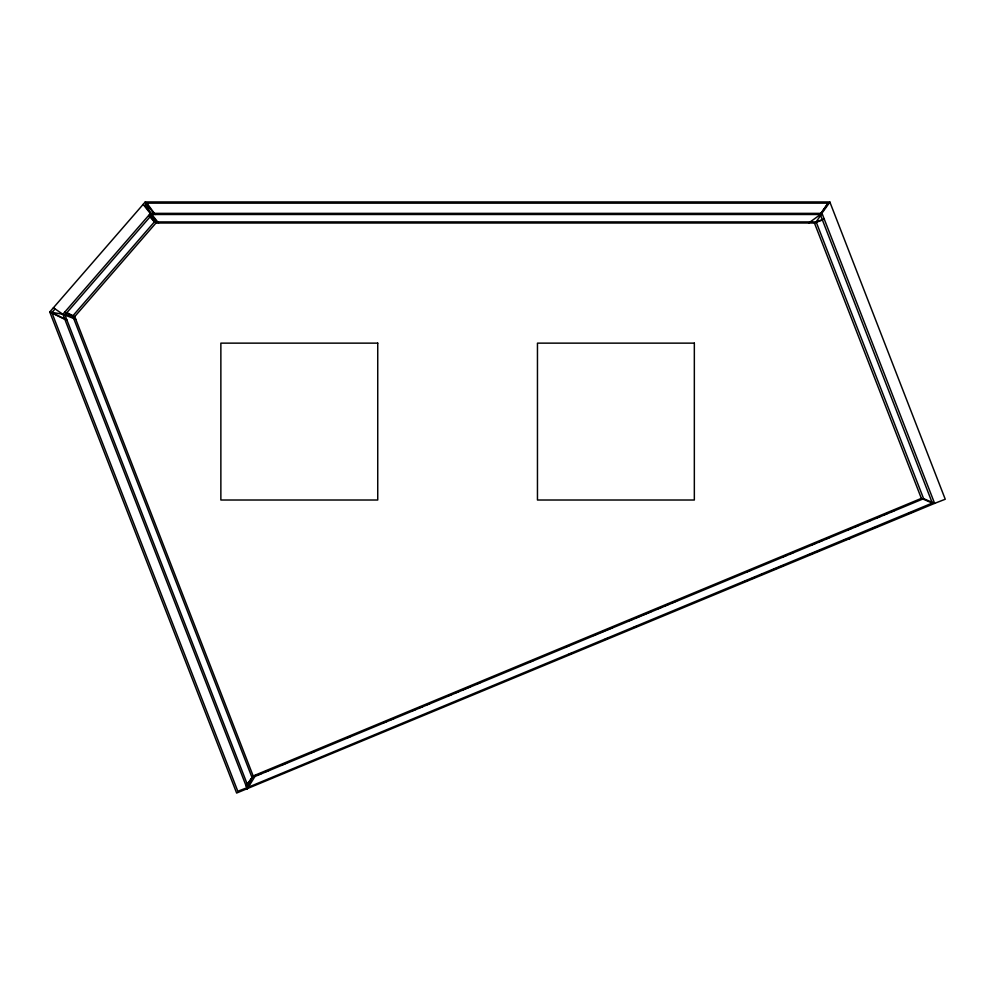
<?xml version="1.0" encoding="UTF-8"?>
<svg xmlns="http://www.w3.org/2000/svg" width="995" height="995" viewBox="0 0 995 995"><rect width="100%" height="100%" fill="white"/><g stroke="black" fill="none" stroke-linecap="round" stroke-linejoin="round"><path stroke-width="1.49" d="M247.27 788.911L252.071 777.655L923.609 498.682L934.616 503.37L945.25 499.241L829.83 201.948L145.258 201.948L49.75 311.982L236.636 793.052L934.616 503.37L822.019 213.365L150.469 213.365L62.872 314.271L247.27 788.911L255.939 774.819M54.899 309.134L51.864 312.629L237.817 791.274L248.402 787.169L64.924 314.893L152.086 214.497L820.278 214.497L828.114 203.316M820.079 214.497L828.039 203.142L146.899 203.142L144.884 205.467M821.82 213.365L829.892 202.134M247.282 784.296L253.178 775.963L921.358 498.383L932.303 503.06L820.278 214.497M246.151 786.038L252.071 777.655L72.722 315.987L64.799 312.057M824.171 218.925L816.161 221.922L154.374 221.922L72.722 315.987L49.75 311.982L64.849 319.345M253.178 775.963L74.724 316.597L155.966 223.004L814.445 223.004L822.417 220.019M808.674 223.004L822.019 213.365L816.161 221.922L923.609 498.682M257.966 774.894L262.27 773.115M265.143 771.921L269.434 770.13M282.344 764.769L286.647 762.978M311.025 752.854L315.315 751.076M346.869 737.967L351.16 736.176M382.714 723.079L387.005 721.288M389.878 720.094L394.182 718.315M411.383 711.164L415.686 709.373M418.547 708.191L422.85 706.4M425.723 705.206L430.027 703.415M447.228 696.276L451.531 694.485M454.392 693.291L458.695 691.513M461.568 690.319L470.175 686.737M475.908 684.361L480.212 682.57M528.954 662.322L533.258 660.531M564.799 647.434L569.103 645.643M593.48 635.519L597.771 633.728M600.644 632.546L604.948 630.755M607.808 629.561L612.112 627.77M629.325 620.631L633.616 618.84M636.489 617.646L640.792 615.868M643.653 614.674L652.26 611.092M657.993 608.716L662.297 606.925M665.17 605.731L669.461 603.953M672.334 602.759L676.637 600.968M746.884 571.789L751.188 569.998M782.729 556.889L787.033 555.111M789.906 553.916L794.209 552.125M811.41 544.986L815.713 543.195M818.574 542.001L822.877 540.223M825.75 539.029L830.054 537.238M847.255 530.086L851.558 528.308M854.419 527.114L858.722 525.323M867.329 521.753L870.19 520.559M875.936 518.184L880.227 516.393M883.1 515.199L887.403 513.42M890.264 512.226L894.567 510.435M248.402 787.169L932.303 503.06M568.133 654.71L572.448 652.919M604.027 639.822L608.343 638.031M632.745 627.92L637.061 626.129M743.315 582.075L747.618 580.284M750.491 579.102L754.807 577.311M760.553 574.936L763.414 573.742M772.033 570.172L776.336 568.381M779.209 567.187L783.525 565.409M807.928 555.285L812.243 553.494M815.116 552.312L819.42 550.521M843.835 540.397L848.138 538.618M872.553 528.494L876.856 526.703M908.447 513.607L912.751 511.828M846.645 538.842L849.742 538.842M75.757 319.246L62.872 314.271L53.407 307.766M51.864 312.629L66.889 319.955M66.839 312.691L74.724 316.597M150.344 216.5L155.966 223.004M148.715 215.38L154.374 221.922M144.797 205.567L158.541 223.004M143.143 204.398L156.961 221.922M146.899 203.142L155.22 214.497M153.616 213.365L145.258 201.948L150.469 213.365L155.668 221.922M814.445 223.004L921.358 498.383M377.739 343.138L220.865 343.138L220.865 500.012L377.739 500.012L377.739 343.138M694.336 343.138L537.462 343.138L537.462 500.012L694.336 500.012L694.336 343.138"/></g></svg>
